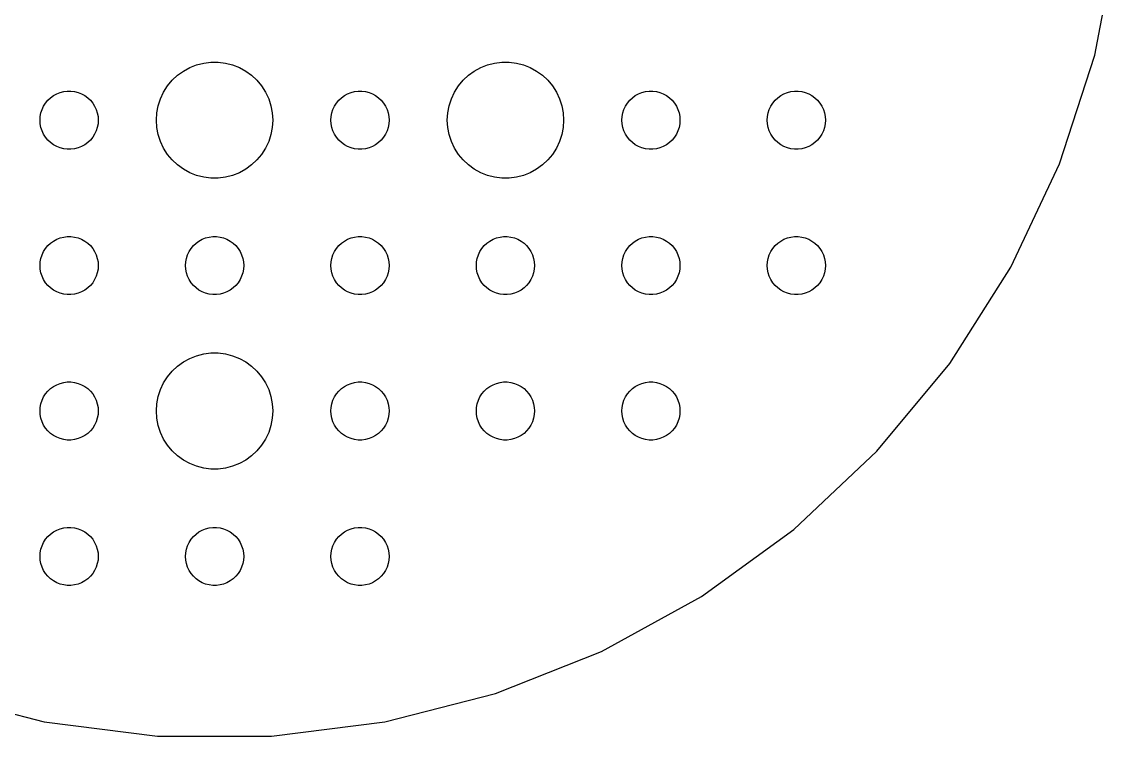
# Model space of a CAD drawing. Header units: metres. Extents: x -47 to 47, y 63 to 266.
# Drawn here: x -9.9 to 46.5, y 63.2 to 100.1 of the extents above; entities that cross this region are included whole.
import ezdxf

# ---------------------------------------------------------------- set-up
doc = ezdxf.new("R2010")
doc.units = ezdxf.units.M

msp = doc.modelspace()

# ---------------------------------------------------------------- linework, layer by layer
for p, q in [((45.3877, 98.3464), (46.4904, 104.127)), ((43.5692, 92.7497), (45.3877, 98.3464)), ((-1.60747, 97.533), (-1.27733, 97.7145)), ((-1.27733, 97.7145), (-0.92705, 97.8532)), ((-0.92705, 97.8532), (-0.56213, 97.9469)), ((-0.56213, 97.9469), (-0.18837, 97.9941)), ((-0.18837, 97.9941), (0.18837, 97.9941)), ((0.18837, 97.9941), (0.56213, 97.9469)), ((0.56213, 97.9469), (0.92705, 97.8532)), ((0.92705, 97.8532), (1.27733, 97.7145)), ((1.27733, 97.7145), (1.60747, 97.533)), ((13.3925, 97.533), (13.7227, 97.7145)), ((13.7227, 97.7145), (14.0729, 97.8532)), ((14.0729, 97.8532), (14.4379, 97.9469)), ((14.4379, 97.9469), (14.8116, 97.9941)), ((14.8116, 97.9941), (15.1884, 97.9941)), ((15.1884, 97.9941), (15.5621, 97.9469)), ((15.5621, 97.9469), (15.927, 97.8532)), ((15.927, 97.8532), (16.2773, 97.7145)), ((16.2773, 97.7145), (16.6075, 97.533)), ((-2.1869, 97.0536), (-1.91226, 97.3116)), ((-1.91226, 97.3116), (-1.60747, 97.533)), ((1.60747, 97.533), (1.91226, 97.3116)), ((1.91226, 97.3116), (2.1869, 97.0536)), ((12.8131, 97.0536), (13.0877, 97.3116)), ((13.0877, 97.3116), (13.3925, 97.533)), ((16.6075, 97.533), (16.9123, 97.3116)), ((16.9123, 97.3116), (17.1869, 97.0536)), ((-7.78107, 96.4734), (-7.59418, 96.4971)), ((-7.59418, 96.4971), (-7.40581, 96.4971)), ((-7.40581, 96.4971), (-7.21892, 96.4734)), ((-2.62891, 96.4453), (-2.42705, 96.7634)), ((-2.42705, 96.7634), (-2.1869, 97.0536)), ((2.1869, 97.0536), (2.42705, 96.7634)), ((2.42705, 96.7634), (2.62891, 96.4453)), ((7.21892, 96.4734), (7.40581, 96.4971)), ((7.40581, 96.4971), (7.59418, 96.4971)), ((7.59418, 96.4971), (7.78107, 96.4734)), ((12.3711, 96.4453), (12.5729, 96.7634)), ((12.5729, 96.7634), (12.8131, 97.0536)), ((17.1869, 97.0536), (17.427, 96.7634)), ((17.427, 96.7634), (17.6289, 96.4453)), ((22.2189, 96.4734), (22.4058, 96.4971)), ((22.4058, 96.4971), (22.5942, 96.4971)), ((22.5942, 96.4971), (22.7811, 96.4734)), ((29.7189, 96.4734), (29.9058, 96.4971)), ((29.9058, 96.4971), (30.0942, 96.4971)), ((30.0942, 96.4971), (30.2811, 96.4734)), ((-8.71352, 95.8817), (-8.59344, 96.0268)), ((-8.59344, 96.0268), (-8.45613, 96.1558)), ((-8.45613, 96.1558), (-8.30373, 96.2665)), ((-8.30373, 96.2665), (-8.13866, 96.3573)), ((-8.13866, 96.3573), (-7.96352, 96.4266)), ((-7.96352, 96.4266), (-7.78107, 96.4734)), ((-7.21892, 96.4734), (-7.03647, 96.4266)), ((-7.03647, 96.4266), (-6.86133, 96.3573)), ((-6.86133, 96.3573), (-6.69626, 96.2665)), ((-6.69626, 96.2665), (-6.54385, 96.1558)), ((-6.54385, 96.1558), (-6.40654, 96.0268)), ((-6.40654, 96.0268), (-6.28647, 95.8817)), ((-2.90575, 95.7461), (-2.78932, 96.1044)), ((-2.78932, 96.1044), (-2.62891, 96.4453)), ((2.62891, 96.4453), (2.78932, 96.1044)), ((2.78932, 96.1044), (2.90575, 95.7461)), ((6.28647, 95.8817), (6.40654, 96.0268)), ((6.40654, 96.0268), (6.54385, 96.1558)), ((6.54385, 96.1558), (6.69626, 96.2665)), ((6.69626, 96.2665), (6.86133, 96.3573)), ((6.86133, 96.3573), (7.03647, 96.4266)), ((7.03647, 96.4266), (7.21892, 96.4734)), ((7.78107, 96.4734), (7.96352, 96.4266)), ((7.96352, 96.4266), (8.13866, 96.3573)), ((8.13866, 96.3573), (8.30373, 96.2665)), ((8.30373, 96.2665), (8.45613, 96.1558)), ((8.45613, 96.1558), (8.59344, 96.0268)), ((8.59344, 96.0268), (8.71352, 95.8817)), ((12.0942, 95.7461), (12.2107, 96.1044)), ((12.2107, 96.1044), (12.3711, 96.4453)), ((17.6289, 96.4453), (17.7893, 96.1044)), ((17.7893, 96.1044), (17.9057, 95.7461)), ((21.2865, 95.8817), (21.4065, 96.0268)), ((21.4065, 96.0268), (21.5439, 96.1558)), ((21.5439, 96.1558), (21.6963, 96.2665)), ((21.6963, 96.2665), (21.8613, 96.3573)), ((21.8613, 96.3573), (22.0365, 96.4266)), ((22.0365, 96.4266), (22.2189, 96.4734)), ((22.7811, 96.4734), (22.9635, 96.4266)), ((22.9635, 96.4266), (23.1387, 96.3573)), ((23.1387, 96.3573), (23.3037, 96.2665)), ((23.3037, 96.2665), (23.4561, 96.1558)), ((23.4561, 96.1558), (23.5934, 96.0268)), ((23.5934, 96.0268), (23.7135, 95.8817)), ((28.7865, 95.8817), (28.9065, 96.0268)), ((28.9065, 96.0268), (29.0439, 96.1558)), ((29.0439, 96.1558), (29.1963, 96.2665)), ((29.1963, 96.2665), (29.3613, 96.3573)), ((29.3613, 96.3573), (29.5365, 96.4266)), ((29.5365, 96.4266), (29.7189, 96.4734)), ((30.2811, 96.4734), (30.4635, 96.4266)), ((30.4635, 96.4266), (30.6387, 96.3573)), ((30.6387, 96.3573), (30.8037, 96.2665)), ((30.8037, 96.2665), (30.9561, 96.1558)), ((30.9561, 96.1558), (31.0934, 96.0268)), ((31.0934, 96.0268), (31.2135, 95.8817)), ((-8.98816, 95.188), (-8.95287, 95.373)), ((-8.95287, 95.373), (-8.89465, 95.5522)), ((-8.89465, 95.5522), (-8.81445, 95.7226)), ((-8.81445, 95.7226), (-8.71352, 95.8817)), ((-6.28647, 95.8817), (-6.18553, 95.7226)), ((-6.18553, 95.7226), (-6.10533, 95.5522)), ((-6.10533, 95.5522), (-6.04712, 95.373)), ((-6.04712, 95.373), (-6.01183, 95.188)), ((-3, 95), (-2.97633, 95.376)), ((-2.97633, 95.376), (-2.90575, 95.7461)), ((2.90575, 95.7461), (2.97633, 95.376)), ((2.97633, 95.376), (3, 95)), ((6.01183, 95.188), (6.04712, 95.373)), ((6.04712, 95.373), (6.10533, 95.5522)), ((6.10533, 95.5522), (6.18553, 95.7226)), ((6.18553, 95.7226), (6.28647, 95.8817)), ((8.71352, 95.8817), (8.81445, 95.7226)), ((8.81445, 95.7226), (8.89465, 95.5522)), ((8.89465, 95.5522), (8.95287, 95.373)), ((8.95287, 95.373), (8.98816, 95.188)), ((12, 95), (12.0237, 95.376)), ((12.0237, 95.376), (12.0942, 95.7461)), ((17.9057, 95.7461), (17.9763, 95.376)), ((17.9763, 95.376), (18, 95)), ((21.0118, 95.188), (21.0471, 95.373)), ((21.0471, 95.373), (21.1053, 95.5522)), ((21.1053, 95.5522), (21.1855, 95.7226)), ((21.1855, 95.7226), (21.2865, 95.8817)), ((23.7135, 95.8817), (23.8145, 95.7226)), ((23.8145, 95.7226), (23.8947, 95.5522)), ((23.8947, 95.5522), (23.9529, 95.373)), ((23.9529, 95.373), (23.9882, 95.188)), ((28.5118, 95.188), (28.5471, 95.373)), ((28.5471, 95.373), (28.6053, 95.5522)), ((28.6053, 95.5522), (28.6855, 95.7226)), ((28.6855, 95.7226), (28.7865, 95.8817)), ((31.2135, 95.8817), (31.3145, 95.7226)), ((31.3145, 95.7226), (31.3947, 95.5522)), ((31.3947, 95.5522), (31.4529, 95.373)), ((31.4529, 95.373), (31.4882, 95.188)), ((-9, 95), (-8.98816, 95.188)), ((-8.98816, 94.812), (-9, 95)), ((-8.95287, 94.627), (-8.98816, 94.812)), ((-6.01183, 94.812), (-6.04712, 94.627)), ((-6.01183, 95.188), (-6, 95)), ((-6, 95), (-6.01183, 94.812)), ((-2.97633, 94.624), (-3, 95)), ((3, 95), (2.97633, 94.624)), ((6, 95), (6.01183, 95.188)), ((6.01183, 94.812), (6, 95)), ((6.04712, 94.627), (6.01183, 94.812)), ((8.98816, 94.812), (8.95287, 94.627)), ((8.98816, 95.188), (9, 95)), ((9, 95), (8.98816, 94.812)), ((12.0237, 94.624), (12, 95)), ((18, 95), (17.9763, 94.624)), ((21, 95), (21.0118, 95.188)), ((21.0118, 94.812), (21, 95)), ((21.0471, 94.627), (21.0118, 94.812)), ((23.9882, 94.812), (23.9529, 94.627)), ((23.9882, 95.188), (24, 95)), ((24, 95), (23.9882, 94.812)), ((28.5, 95), (28.5118, 95.188)), ((28.5118, 94.812), (28.5, 95)), ((28.5471, 94.627), (28.5118, 94.812)), ((31.4882, 94.812), (31.4529, 94.627)), ((31.4882, 95.188), (31.5, 95)), ((31.5, 95), (31.4882, 94.812)), ((-8.89465, 94.4478), (-8.95287, 94.627)), ((-8.81445, 94.2774), (-8.89465, 94.4478)), ((-8.71352, 94.1183), (-8.81445, 94.2774)), ((-6.18553, 94.2774), (-6.28647, 94.1183)), ((-6.10533, 94.4478), (-6.18553, 94.2774)), ((-6.04712, 94.627), (-6.10533, 94.4478)), ((-2.90575, 94.2539), (-2.97633, 94.624)), ((-2.78932, 93.8956), (-2.90575, 94.2539)), ((2.90575, 94.2539), (2.78932, 93.8956)), ((2.97633, 94.624), (2.90575, 94.2539)), ((6.10533, 94.4478), (6.04712, 94.627)), ((6.18553, 94.2774), (6.10533, 94.4478)), ((6.28647, 94.1183), (6.18553, 94.2774)), ((8.81445, 94.2774), (8.71352, 94.1183)), ((8.89465, 94.4478), (8.81445, 94.2774)), ((8.95287, 94.627), (8.89465, 94.4478)), ((12.0942, 94.2539), (12.0237, 94.624)), ((12.2107, 93.8956), (12.0942, 94.2539)), ((17.9057, 94.2539), (17.7893, 93.8956)), ((17.9763, 94.624), (17.9057, 94.2539)), ((21.1053, 94.4478), (21.0471, 94.627)), ((21.1855, 94.2774), (21.1053, 94.4478)), ((21.2865, 94.1183), (21.1855, 94.2774)), ((23.8145, 94.2774), (23.7135, 94.1183)), ((23.8947, 94.4478), (23.8145, 94.2774)), ((23.9529, 94.627), (23.8947, 94.4478)), ((28.6053, 94.4478), (28.5471, 94.627)), ((28.6855, 94.2774), (28.6053, 94.4478)), ((28.7865, 94.1183), (28.6855, 94.2774)), ((31.3145, 94.2774), (31.2135, 94.1183)), ((31.3947, 94.4478), (31.3145, 94.2774)), ((31.4529, 94.627), (31.3947, 94.4478)), ((-8.59344, 93.9732), (-8.71352, 94.1183)), ((-8.45613, 93.8442), (-8.59344, 93.9732)), ((-8.30373, 93.7335), (-8.45613, 93.8442)), ((-8.13866, 93.6428), (-8.30373, 93.7335)), ((-6.69626, 93.7335), (-6.86133, 93.6428)), ((-6.54385, 93.8442), (-6.69626, 93.7335)), ((-6.40654, 93.9732), (-6.54385, 93.8442)), ((-6.28647, 94.1183), (-6.40654, 93.9732)), ((-2.62891, 93.5547), (-2.78932, 93.8956)), ((2.78932, 93.8956), (2.62891, 93.5547)), ((6.40654, 93.9732), (6.28647, 94.1183)), ((6.54385, 93.8442), (6.40654, 93.9732)), ((6.69626, 93.7335), (6.54385, 93.8442)), ((6.86133, 93.6428), (6.69626, 93.7335)), ((8.30373, 93.7335), (8.13866, 93.6428)), ((8.45613, 93.8442), (8.30373, 93.7335)), ((8.59344, 93.9732), (8.45613, 93.8442)), ((8.71352, 94.1183), (8.59344, 93.9732)), ((12.3711, 93.5547), (12.2107, 93.8956)), ((17.7893, 93.8956), (17.6289, 93.5547)), ((21.4065, 93.9732), (21.2865, 94.1183)), ((21.5439, 93.8442), (21.4065, 93.9732)), ((21.6963, 93.7335), (21.5439, 93.8442)), ((21.8613, 93.6428), (21.6963, 93.7335)), ((23.3037, 93.7335), (23.1387, 93.6428)), ((23.4561, 93.8442), (23.3037, 93.7335)), ((23.5934, 93.9732), (23.4561, 93.8442)), ((23.7135, 94.1183), (23.5934, 93.9732)), ((28.9065, 93.9732), (28.7865, 94.1183)), ((29.0439, 93.8442), (28.9065, 93.9732)), ((29.1963, 93.7335), (29.0439, 93.8442)), ((29.3613, 93.6428), (29.1963, 93.7335)), ((30.8037, 93.7335), (30.6387, 93.6428)), ((30.9561, 93.8442), (30.8037, 93.7335)), ((31.0934, 93.9732), (30.9561, 93.8442)), ((31.2135, 94.1183), (31.0934, 93.9732)), ((-7.96352, 93.5734), (-8.13866, 93.6428)), ((-7.78107, 93.5266), (-7.96352, 93.5734)), ((-7.59418, 93.503), (-7.78107, 93.5266)), ((-7.40581, 93.503), (-7.59418, 93.503)), ((-7.21892, 93.5266), (-7.40581, 93.503)), ((-7.03647, 93.5734), (-7.21892, 93.5266)), ((-6.86133, 93.6428), (-7.03647, 93.5734)), ((-2.42705, 93.2366), (-2.62891, 93.5547)), ((-2.1869, 92.9464), (-2.42705, 93.2366)), ((2.42705, 93.2366), (2.1869, 92.9464)), ((2.62891, 93.5547), (2.42705, 93.2366)), ((7.03647, 93.5734), (6.86133, 93.6428)), ((7.21892, 93.5266), (7.03647, 93.5734)), ((7.40581, 93.503), (7.21892, 93.5266)), ((7.59418, 93.503), (7.40581, 93.503)), ((7.78107, 93.5266), (7.59418, 93.503)), ((7.96352, 93.5734), (7.78107, 93.5266)), ((8.13866, 93.6428), (7.96352, 93.5734)), ((12.5729, 93.2366), (12.3711, 93.5547)), ((12.8131, 92.9464), (12.5729, 93.2366)), ((17.427, 93.2366), (17.1869, 92.9464)), ((17.6289, 93.5547), (17.427, 93.2366)), ((22.0365, 93.5734), (21.8613, 93.6428)), ((22.2189, 93.5266), (22.0365, 93.5734)), ((22.4058, 93.503), (22.2189, 93.5266)), ((22.5942, 93.503), (22.4058, 93.503)), ((22.7811, 93.5266), (22.5942, 93.503)), ((22.9635, 93.5734), (22.7811, 93.5266)), ((23.1387, 93.6428), (22.9635, 93.5734)), ((29.5365, 93.5734), (29.3613, 93.6428)), ((29.7189, 93.5266), (29.5365, 93.5734)), ((29.9058, 93.503), (29.7189, 93.5266)), ((30.0942, 93.503), (29.9058, 93.503)), ((30.2811, 93.5266), (30.0942, 93.503)), ((30.4635, 93.5734), (30.2811, 93.5266)), ((30.6387, 93.6428), (30.4635, 93.5734)), ((-1.91226, 92.6885), (-2.1869, 92.9464)), ((-1.60747, 92.467), (-1.91226, 92.6885)), ((1.91226, 92.6885), (1.60747, 92.467)), ((2.1869, 92.9464), (1.91226, 92.6885)), ((13.0877, 92.6885), (12.8131, 92.9464)), ((13.3925, 92.467), (13.0877, 92.6885)), ((16.9123, 92.6885), (16.6075, 92.467)), ((17.1869, 92.9464), (16.9123, 92.6885)), ((41.0636, 87.4251), (43.5692, 92.7497)), ((-1.27733, 92.2855), (-1.60747, 92.467)), ((-0.92705, 92.1468), (-1.27733, 92.2855)), ((-0.56213, 92.0531), (-0.92705, 92.1468)), ((-0.18837, 92.0059), (-0.56213, 92.0531)), ((0.18837, 92.0059), (-0.18837, 92.0059)), ((0.56213, 92.0531), (0.18837, 92.0059)), ((0.92705, 92.1468), (0.56213, 92.0531)), ((1.27733, 92.2855), (0.92705, 92.1468)), ((1.60747, 92.467), (1.27733, 92.2855)), ((13.7227, 92.2855), (13.3925, 92.467)), ((14.0729, 92.1468), (13.7227, 92.2855)), ((14.4379, 92.0531), (14.0729, 92.1468)), ((14.8116, 92.0059), (14.4379, 92.0531)), ((15.1884, 92.0059), (14.8116, 92.0059)), ((15.5621, 92.0531), (15.1884, 92.0059)), ((15.927, 92.1468), (15.5621, 92.0531)), ((16.2773, 92.2855), (15.927, 92.1468)), ((16.6075, 92.467), (16.2773, 92.2855)), ((-8.59344, 88.5268), (-8.45613, 88.6558)), ((-8.45613, 88.6558), (-8.30373, 88.7665)), ((-8.30373, 88.7665), (-8.13866, 88.8573)), ((-8.13866, 88.8573), (-7.96352, 88.9266)), ((-7.96352, 88.9266), (-7.78107, 88.9734)), ((-7.78107, 88.9734), (-7.59418, 88.997)), ((-7.59418, 88.997), (-7.40581, 88.997)), ((-7.40581, 88.997), (-7.21892, 88.9734)), ((-7.21892, 88.9734), (-7.03647, 88.9266)), ((-7.03647, 88.9266), (-6.86133, 88.8573)), ((-6.86133, 88.8573), (-6.69626, 88.7665)), ((-6.69626, 88.7665), (-6.54385, 88.6558)), ((-6.54385, 88.6558), (-6.40654, 88.5268)), ((-1.09344, 88.5268), (-0.95613, 88.6558)), ((-0.95613, 88.6558), (-0.80373, 88.7665)), ((-0.80373, 88.7665), (-0.63866, 88.8573)), ((-0.63866, 88.8573), (-0.46352, 88.9266)), ((-0.46352, 88.9266), (-0.28107, 88.9734)), ((-0.28107, 88.9734), (-0.09418, 88.997)), ((-0.09418, 88.997), (0.09418, 88.997)), ((0.09418, 88.997), (0.28107, 88.9734)), ((0.28107, 88.9734), (0.46352, 88.9266)), ((0.46352, 88.9266), (0.63866, 88.8573)), ((0.63866, 88.8573), (0.80373, 88.7665)), ((0.80373, 88.7665), (0.95613, 88.6558)), ((0.95613, 88.6558), (1.09344, 88.5268)), ((6.40654, 88.5268), (6.54385, 88.6558)), ((6.54385, 88.6558), (6.69626, 88.7665)), ((6.69626, 88.7665), (6.86133, 88.8573)), ((6.86133, 88.8573), (7.03647, 88.9266)), ((7.03647, 88.9266), (7.21892, 88.9734)), ((7.21892, 88.9734), (7.40581, 88.997)), ((7.40581, 88.997), (7.59418, 88.997)), ((7.59418, 88.997), (7.78107, 88.9734)), ((7.78107, 88.9734), (7.96352, 88.9266)), ((7.96352, 88.9266), (8.13866, 88.8573)), ((8.13866, 88.8573), (8.30373, 88.7665)), ((8.30373, 88.7665), (8.45613, 88.6558)), ((8.45613, 88.6558), (8.59344, 88.5268)), ((13.9065, 88.5268), (14.0439, 88.6558)), ((14.0439, 88.6558), (14.1963, 88.7665)), ((14.1963, 88.7665), (14.3613, 88.8573)), ((14.3613, 88.8573), (14.5365, 88.9266)), ((14.5365, 88.9266), (14.7189, 88.9734)), ((14.7189, 88.9734), (14.9058, 88.997)), ((14.9058, 88.997), (15.0942, 88.997)), ((15.0942, 88.997), (15.2811, 88.9734)), ((15.2811, 88.9734), (15.4635, 88.9266)), ((15.4635, 88.9266), (15.6387, 88.8573)), ((15.6387, 88.8573), (15.8037, 88.7665)), ((15.8037, 88.7665), (15.9561, 88.6558)), ((15.9561, 88.6558), (16.0934, 88.5268)), ((21.4065, 88.5268), (21.5439, 88.6558)), ((21.5439, 88.6558), (21.6963, 88.7665)), ((21.6963, 88.7665), (21.8613, 88.8573)), ((21.8613, 88.8573), (22.0365, 88.9266)), ((22.0365, 88.9266), (22.2189, 88.9734)), ((22.2189, 88.9734), (22.4058, 88.997)), ((22.4058, 88.997), (22.5942, 88.997)), ((22.5942, 88.997), (22.7811, 88.9734)), ((22.7811, 88.9734), (22.9635, 88.9266)), ((22.9635, 88.9266), (23.1387, 88.8573)), ((23.1387, 88.8573), (23.3037, 88.7665)), ((23.3037, 88.7665), (23.4561, 88.6558)), ((23.4561, 88.6558), (23.5934, 88.5268)), ((28.9065, 88.5268), (29.0439, 88.6558)), ((29.0439, 88.6558), (29.1963, 88.7665)), ((29.1963, 88.7665), (29.3613, 88.8573)), ((29.3613, 88.8573), (29.5365, 88.9266)), ((29.5365, 88.9266), (29.7189, 88.9734)), ((29.7189, 88.9734), (29.9058, 88.997)), ((29.9058, 88.997), (30.0942, 88.997)), ((30.0942, 88.997), (30.2811, 88.9734)), ((30.2811, 88.9734), (30.4635, 88.9266)), ((30.4635, 88.9266), (30.6387, 88.8573)), ((30.6387, 88.8573), (30.8037, 88.7665)), ((30.8037, 88.7665), (30.9561, 88.6558)), ((30.9561, 88.6558), (31.0934, 88.5268)), ((-8.95287, 87.873), (-8.89465, 88.0522)), ((-8.89465, 88.0522), (-8.81445, 88.2226)), ((-8.81445, 88.2226), (-8.71352, 88.3817)), ((-8.71352, 88.3817), (-8.59344, 88.5268)), ((-6.40654, 88.5268), (-6.28647, 88.3817)), ((-6.28647, 88.3817), (-6.18553, 88.2226)), ((-6.18553, 88.2226), (-6.10533, 88.0522)), ((-6.10533, 88.0522), (-6.04712, 87.873)), ((-1.45287, 87.873), (-1.39465, 88.0522)), ((-1.39465, 88.0522), (-1.31445, 88.2226)), ((-1.31445, 88.2226), (-1.21352, 88.3817)), ((-1.21352, 88.3817), (-1.09344, 88.5268)), ((1.09344, 88.5268), (1.21352, 88.3817)), ((1.21352, 88.3817), (1.31445, 88.2226)), ((1.31445, 88.2226), (1.39465, 88.0522)), ((1.39465, 88.0522), (1.45287, 87.873)), ((6.04712, 87.873), (6.10533, 88.0522)), ((6.10533, 88.0522), (6.18553, 88.2226)), ((6.18553, 88.2226), (6.28647, 88.3817)), ((6.28647, 88.3817), (6.40654, 88.5268)), ((8.59344, 88.5268), (8.71352, 88.3817)), ((8.71352, 88.3817), (8.81445, 88.2226)), ((8.81445, 88.2226), (8.89465, 88.0522)), ((8.89465, 88.0522), (8.95287, 87.873)), ((13.5471, 87.873), (13.6053, 88.0522)), ((13.6053, 88.0522), (13.6855, 88.2226)), ((13.6855, 88.2226), (13.7865, 88.3817)), ((13.7865, 88.3817), (13.9065, 88.5268)), ((16.0934, 88.5268), (16.2135, 88.3817)), ((16.2135, 88.3817), (16.3145, 88.2226)), ((16.3145, 88.2226), (16.3947, 88.0522)), ((16.3947, 88.0522), (16.4529, 87.873)), ((21.0471, 87.873), (21.1053, 88.0522)), ((21.1053, 88.0522), (21.1855, 88.2226)), ((21.1855, 88.2226), (21.2865, 88.3817)), ((21.2865, 88.3817), (21.4065, 88.5268)), ((23.5934, 88.5268), (23.7135, 88.3817)), ((23.7135, 88.3817), (23.8145, 88.2226)), ((23.8145, 88.2226), (23.8947, 88.0522)), ((23.8947, 88.0522), (23.9529, 87.873)), ((28.5471, 87.873), (28.6053, 88.0522)), ((28.6053, 88.0522), (28.6855, 88.2226)), ((28.6855, 88.2226), (28.7865, 88.3817)), ((28.7865, 88.3817), (28.9065, 88.5268)), ((31.0934, 88.5268), (31.2135, 88.3817)), ((31.2135, 88.3817), (31.3145, 88.2226)), ((31.3145, 88.2226), (31.3947, 88.0522)), ((31.3947, 88.0522), (31.4529, 87.873)), ((-9, 87.5), (-8.98816, 87.688)), ((-8.98816, 87.312), (-9, 87.5)), ((-8.98816, 87.688), (-8.95287, 87.873)), ((-6.04712, 87.873), (-6.01183, 87.688)), ((-6.01183, 87.688), (-6, 87.5)), ((-6, 87.5), (-6.01183, 87.312)), ((-1.5, 87.5), (-1.48816, 87.688)), ((-1.48816, 87.312), (-1.5, 87.5)), ((-1.48816, 87.688), (-1.45287, 87.873)), ((1.45287, 87.873), (1.48816, 87.688)), ((1.48816, 87.688), (1.5, 87.5)), ((1.5, 87.5), (1.48816, 87.312)), ((6, 87.5), (6.01183, 87.688)), ((6.01183, 87.312), (6, 87.5)), ((6.01183, 87.688), (6.04712, 87.873)), ((8.95287, 87.873), (8.98816, 87.688)), ((8.98816, 87.688), (9, 87.5)), ((9, 87.5), (8.98816, 87.312)), ((13.5, 87.5), (13.5118, 87.688)), ((13.5118, 87.312), (13.5, 87.5)), ((13.5118, 87.688), (13.5471, 87.873)), ((16.4529, 87.873), (16.4882, 87.688)), ((16.4882, 87.688), (16.5, 87.5)), ((16.5, 87.5), (16.4882, 87.312)), ((21, 87.5), (21.0118, 87.688)), ((21.0118, 87.312), (21, 87.5)), ((21.0118, 87.688), (21.0471, 87.873)), ((23.9529, 87.873), (23.9882, 87.688)), ((23.9882, 87.688), (24, 87.5)), ((24, 87.5), (23.9882, 87.312)), ((28.5, 87.5), (28.5118, 87.688)), ((28.5118, 87.312), (28.5, 87.5)), ((28.5118, 87.688), (28.5471, 87.873)), ((31.4529, 87.873), (31.4882, 87.688)), ((31.4882, 87.688), (31.5, 87.5)), ((31.5, 87.5), (31.4882, 87.312)), ((-8.95287, 87.127), (-8.98816, 87.312)), ((-8.89465, 86.9478), (-8.95287, 87.127)), ((-8.81445, 86.7774), (-8.89465, 86.9478)), ((-6.10533, 86.9478), (-6.18553, 86.7774)), ((-6.04712, 87.127), (-6.10533, 86.9478)), ((-6.01183, 87.312), (-6.04712, 87.127)), ((-1.45287, 87.127), (-1.48816, 87.312)), ((-1.39465, 86.9478), (-1.45287, 87.127)), ((-1.31445, 86.7774), (-1.39465, 86.9478)), ((1.39465, 86.9478), (1.31445, 86.7774)), ((1.45287, 87.127), (1.39465, 86.9478)), ((1.48816, 87.312), (1.45287, 87.127)), ((6.04712, 87.127), (6.01183, 87.312)), ((6.10533, 86.9478), (6.04712, 87.127)), ((6.18553, 86.7774), (6.10533, 86.9478)), ((8.89465, 86.9478), (8.81445, 86.7774)), ((8.95287, 87.127), (8.89465, 86.9478)), ((8.98816, 87.312), (8.95287, 87.127)), ((13.5471, 87.127), (13.5118, 87.312)), ((13.6053, 86.9478), (13.5471, 87.127)), ((13.6855, 86.7774), (13.6053, 86.9478)), ((16.3947, 86.9478), (16.3145, 86.7774)), ((16.4529, 87.127), (16.3947, 86.9478)), ((16.4882, 87.312), (16.4529, 87.127)), ((21.0471, 87.127), (21.0118, 87.312)), ((21.1053, 86.9478), (21.0471, 87.127)), ((21.1855, 86.7774), (21.1053, 86.9478)), ((23.8947, 86.9478), (23.8145, 86.7774)), ((23.9529, 87.127), (23.8947, 86.9478)), ((23.9882, 87.312), (23.9529, 87.127)), ((28.5471, 87.127), (28.5118, 87.312)), ((28.6053, 86.9478), (28.5471, 87.127)), ((28.6855, 86.7774), (28.6053, 86.9478)), ((31.3947, 86.9478), (31.3145, 86.7774)), ((31.4529, 87.127), (31.3947, 86.9478)), ((31.4882, 87.312), (31.4529, 87.127)), ((37.9104, 82.4565), (41.0636, 87.4251)), ((-8.71352, 86.6183), (-8.81445, 86.7774)), ((-8.59344, 86.4732), (-8.71352, 86.6183)), ((-8.45613, 86.3442), (-8.59344, 86.4732)), ((-8.30373, 86.2335), (-8.45613, 86.3442)), ((-6.54385, 86.3442), (-6.69626, 86.2335)), ((-6.40654, 86.4732), (-6.54385, 86.3442)), ((-6.28647, 86.6183), (-6.40654, 86.4732)), ((-6.18553, 86.7774), (-6.28647, 86.6183)), ((-1.21352, 86.6183), (-1.31445, 86.7774)), ((-1.09344, 86.4732), (-1.21352, 86.6183)), ((-0.95613, 86.3442), (-1.09344, 86.4732)), ((-0.80373, 86.2335), (-0.95613, 86.3442)), ((0.95613, 86.3442), (0.80373, 86.2335)), ((1.09344, 86.4732), (0.95613, 86.3442)), ((1.21352, 86.6183), (1.09344, 86.4732)), ((1.31445, 86.7774), (1.21352, 86.6183)), ((6.28647, 86.6183), (6.18553, 86.7774)), ((6.40654, 86.4732), (6.28647, 86.6183)), ((6.54385, 86.3442), (6.40654, 86.4732)), ((6.69626, 86.2335), (6.54385, 86.3442)), ((8.45613, 86.3442), (8.30373, 86.2335)), ((8.59344, 86.4732), (8.45613, 86.3442)), ((8.71352, 86.6183), (8.59344, 86.4732)), ((8.81445, 86.7774), (8.71352, 86.6183)), ((13.7865, 86.6183), (13.6855, 86.7774)), ((13.9065, 86.4732), (13.7865, 86.6183)), ((14.0439, 86.3442), (13.9065, 86.4732)), ((14.1963, 86.2335), (14.0439, 86.3442)), ((15.9561, 86.3442), (15.8037, 86.2335)), ((16.0934, 86.4732), (15.9561, 86.3442)), ((16.2135, 86.6183), (16.0934, 86.4732)), ((16.3145, 86.7774), (16.2135, 86.6183)), ((21.2865, 86.6183), (21.1855, 86.7774)), ((21.4065, 86.4732), (21.2865, 86.6183)), ((21.5439, 86.3442), (21.4065, 86.4732)), ((21.6963, 86.2335), (21.5439, 86.3442)), ((23.4561, 86.3442), (23.3037, 86.2335)), ((23.5934, 86.4732), (23.4561, 86.3442)), ((23.7135, 86.6183), (23.5934, 86.4732)), ((23.8145, 86.7774), (23.7135, 86.6183)), ((28.7865, 86.6183), (28.6855, 86.7774)), ((28.9065, 86.4732), (28.7865, 86.6183)), ((29.0439, 86.3442), (28.9065, 86.4732)), ((29.1963, 86.2335), (29.0439, 86.3442)), ((30.9561, 86.3442), (30.8037, 86.2335)), ((31.0934, 86.4732), (30.9561, 86.3442)), ((31.2135, 86.6183), (31.0934, 86.4732)), ((31.3145, 86.7774), (31.2135, 86.6183)), ((-8.13866, 86.1428), (-8.30373, 86.2335)), ((-7.96352, 86.0734), (-8.13866, 86.1428)), ((-7.78107, 86.0266), (-7.96352, 86.0734)), ((-7.59418, 86.003), (-7.78107, 86.0266)), ((-7.40581, 86.003), (-7.59418, 86.003)), ((-7.21892, 86.0266), (-7.40581, 86.003)), ((-7.03647, 86.0734), (-7.21892, 86.0266)), ((-6.86133, 86.1428), (-7.03647, 86.0734)), ((-6.69626, 86.2335), (-6.86133, 86.1428)), ((-0.63866, 86.1428), (-0.80373, 86.2335)), ((-0.46352, 86.0734), (-0.63866, 86.1428)), ((-0.28107, 86.0266), (-0.46352, 86.0734)), ((-0.09418, 86.003), (-0.28107, 86.0266)), ((0.09418, 86.003), (-0.09418, 86.003)), ((0.28107, 86.0266), (0.09418, 86.003)), ((0.46352, 86.0734), (0.28107, 86.0266)), ((0.63866, 86.1428), (0.46352, 86.0734)), ((0.80373, 86.2335), (0.63866, 86.1428)), ((6.86133, 86.1428), (6.69626, 86.2335)), ((7.03647, 86.0734), (6.86133, 86.1428)), ((7.21892, 86.0266), (7.03647, 86.0734)), ((7.40581, 86.003), (7.21892, 86.0266)), ((7.59418, 86.003), (7.40581, 86.003)), ((7.78107, 86.0266), (7.59418, 86.003)), ((7.96352, 86.0734), (7.78107, 86.0266)), ((8.13866, 86.1428), (7.96352, 86.0734)), ((8.30373, 86.2335), (8.13866, 86.1428)), ((14.3613, 86.1428), (14.1963, 86.2335)), ((14.5365, 86.0734), (14.3613, 86.1428)), ((14.7189, 86.0266), (14.5365, 86.0734)), ((14.9058, 86.003), (14.7189, 86.0266)), ((15.0942, 86.003), (14.9058, 86.003)), ((15.2811, 86.0266), (15.0942, 86.003)), ((15.4635, 86.0734), (15.2811, 86.0266)), ((15.6387, 86.1428), (15.4635, 86.0734)), ((15.8037, 86.2335), (15.6387, 86.1428)), ((21.8613, 86.1428), (21.6963, 86.2335)), ((22.0365, 86.0734), (21.8613, 86.1428)), ((22.2189, 86.0266), (22.0365, 86.0734)), ((22.4058, 86.003), (22.2189, 86.0266)), ((22.5942, 86.003), (22.4058, 86.003)), ((22.7811, 86.0266), (22.5942, 86.003)), ((22.9635, 86.0734), (22.7811, 86.0266)), ((23.1387, 86.1428), (22.9635, 86.0734)), ((23.3037, 86.2335), (23.1387, 86.1428)), ((29.3613, 86.1428), (29.1963, 86.2335)), ((29.5365, 86.0734), (29.3613, 86.1428)), ((29.7189, 86.0266), (29.5365, 86.0734)), ((29.9058, 86.003), (29.7189, 86.0266)), ((30.0942, 86.003), (29.9058, 86.003)), ((30.2811, 86.0266), (30.0942, 86.003)), ((30.4635, 86.0734), (30.2811, 86.0266)), ((30.6387, 86.1428), (30.4635, 86.0734)), ((30.8037, 86.2335), (30.6387, 86.1428)), ((-0.56213, 82.9469), (-0.18837, 82.9941)), ((-0.18837, 82.9941), (0.18837, 82.9941)), ((0.18837, 82.9941), (0.56213, 82.9469)), ((-1.91226, 82.3116), (-1.60747, 82.533)), ((-1.60747, 82.533), (-1.27733, 82.7145)), ((-1.27733, 82.7145), (-0.92705, 82.8532)), ((-0.92705, 82.8532), (-0.56213, 82.9469)), ((0.56213, 82.9469), (0.92705, 82.8532)), ((0.92705, 82.8532), (1.27733, 82.7145)), ((1.27733, 82.7145), (1.60747, 82.533)), ((1.60747, 82.533), (1.91226, 82.3116)), ((34.1594, 77.9222), (37.9104, 82.4565)), ((-2.42705, 81.7634), (-2.1869, 82.0536)), ((-2.1869, 82.0536), (-1.91226, 82.3116)), ((1.91226, 82.3116), (2.1869, 82.0536)), ((2.1869, 82.0536), (2.42705, 81.7634)), ((-8.45613, 81.1558), (-8.30373, 81.2665)), ((-8.30373, 81.2665), (-8.13866, 81.3573)), ((-8.13866, 81.3573), (-7.96352, 81.4266)), ((-7.96352, 81.4266), (-7.78107, 81.4734)), ((-7.78107, 81.4734), (-7.59418, 81.497)), ((-7.59418, 81.497), (-7.40581, 81.497)), ((-7.40581, 81.497), (-7.21892, 81.4734)), ((-7.21892, 81.4734), (-7.03647, 81.4266)), ((-7.03647, 81.4266), (-6.86133, 81.3573)), ((-6.86133, 81.3573), (-6.69626, 81.2665)), ((-6.69626, 81.2665), (-6.54385, 81.1558)), ((-2.78932, 81.1044), (-2.62891, 81.4453)), ((-2.62891, 81.4453), (-2.42705, 81.7634)), ((2.42705, 81.7634), (2.62891, 81.4453)), ((2.62891, 81.4453), (2.78932, 81.1044)), ((6.54385, 81.1558), (6.69626, 81.2665)), ((6.69626, 81.2665), (6.86133, 81.3573)), ((6.86133, 81.3573), (7.03647, 81.4266)), ((7.03647, 81.4266), (7.21892, 81.4734)), ((7.21892, 81.4734), (7.40581, 81.497)), ((7.40581, 81.497), (7.59418, 81.497)), ((7.59418, 81.497), (7.78107, 81.4734)), ((7.78107, 81.4734), (7.96352, 81.4266)), ((7.96352, 81.4266), (8.13866, 81.3573)), ((8.13866, 81.3573), (8.30373, 81.2665)), ((8.30373, 81.2665), (8.45613, 81.1558)), ((14.0439, 81.1558), (14.1963, 81.2665)), ((14.1963, 81.2665), (14.3613, 81.3573)), ((14.3613, 81.3573), (14.5365, 81.4266)), ((14.5365, 81.4266), (14.7189, 81.4734)), ((14.7189, 81.4734), (14.9058, 81.497)), ((14.9058, 81.497), (15.0942, 81.497)), ((15.0942, 81.497), (15.2811, 81.4734)), ((15.2811, 81.4734), (15.4635, 81.4266)), ((15.4635, 81.4266), (15.6387, 81.3573)), ((15.6387, 81.3573), (15.8037, 81.2665)), ((15.8037, 81.2665), (15.9561, 81.1558)), ((21.5439, 81.1558), (21.6963, 81.2665)), ((21.6963, 81.2665), (21.8613, 81.3573)), ((21.8613, 81.3573), (22.0365, 81.4266)), ((22.0365, 81.4266), (22.2189, 81.4734)), ((22.2189, 81.4734), (22.4058, 81.497)), ((22.4058, 81.497), (22.5942, 81.497)), ((22.5942, 81.497), (22.7811, 81.4734)), ((22.7811, 81.4734), (22.9635, 81.4266)), ((22.9635, 81.4266), (23.1387, 81.3573)), ((23.1387, 81.3573), (23.3037, 81.2665)), ((23.3037, 81.2665), (23.4561, 81.1558)), ((-8.89465, 80.5522), (-8.81445, 80.7226)), ((-8.81445, 80.7226), (-8.71352, 80.8817)), ((-8.71352, 80.8817), (-8.59344, 81.0268)), ((-8.59344, 81.0268), (-8.45613, 81.1558)), ((-6.54385, 81.1558), (-6.40654, 81.0268)), ((-6.40654, 81.0268), (-6.28647, 80.8817)), ((-6.28647, 80.8817), (-6.18553, 80.7226)), ((-6.18553, 80.7226), (-6.10533, 80.5522)), ((-2.97633, 80.376), (-2.90575, 80.7461)), ((-2.90575, 80.7461), (-2.78932, 81.1044)), ((2.78932, 81.1044), (2.90575, 80.7461)), ((2.90575, 80.7461), (2.97633, 80.376)), ((6.10533, 80.5522), (6.18553, 80.7226)), ((6.18553, 80.7226), (6.28647, 80.8817)), ((6.28647, 80.8817), (6.40654, 81.0268)), ((6.40654, 81.0268), (6.54385, 81.1558)), ((8.45613, 81.1558), (8.59344, 81.0268)), ((8.59344, 81.0268), (8.71352, 80.8817)), ((8.71352, 80.8817), (8.81445, 80.7226)), ((8.81445, 80.7226), (8.89465, 80.5522)), ((13.6053, 80.5522), (13.6855, 80.7226)), ((13.6855, 80.7226), (13.7865, 80.8817)), ((13.7865, 80.8817), (13.9065, 81.0268)), ((13.9065, 81.0268), (14.0439, 81.1558)), ((15.9561, 81.1558), (16.0934, 81.0268)), ((16.0934, 81.0268), (16.2135, 80.8817)), ((16.2135, 80.8817), (16.3145, 80.7226)), ((16.3145, 80.7226), (16.3947, 80.5522)), ((21.1053, 80.5522), (21.1855, 80.7226)), ((21.1855, 80.7226), (21.2865, 80.8817)), ((21.2865, 80.8817), (21.4065, 81.0268)), ((21.4065, 81.0268), (21.5439, 81.1558)), ((23.4561, 81.1558), (23.5934, 81.0268)), ((23.5934, 81.0268), (23.7135, 80.8817)), ((23.7135, 80.8817), (23.8145, 80.7226)), ((23.8145, 80.7226), (23.8947, 80.5522)), ((-9, 80), (-8.98816, 80.188)), ((-8.98816, 80.188), (-8.95287, 80.373)), ((-8.95287, 80.373), (-8.89465, 80.5522)), ((-6.10533, 80.5522), (-6.04712, 80.373)), ((-6.04712, 80.373), (-6.01183, 80.188)), ((-6.01183, 80.188), (-6, 80)), ((-3, 80), (-2.97633, 80.376)), ((2.97633, 80.376), (3, 80)), ((6, 80), (6.01183, 80.188)), ((6.01183, 80.188), (6.04712, 80.373)), ((6.04712, 80.373), (6.10533, 80.5522)), ((8.89465, 80.5522), (8.95287, 80.373)), ((8.95287, 80.373), (8.98816, 80.188)), ((8.98816, 80.188), (9, 80)), ((13.5, 80), (13.5118, 80.188)), ((13.5118, 80.188), (13.5471, 80.373)), ((13.5471, 80.373), (13.6053, 80.5522)), ((16.3947, 80.5522), (16.4529, 80.373)), ((16.4529, 80.373), (16.4882, 80.188)), ((16.4882, 80.188), (16.5, 80)), ((21, 80), (21.0118, 80.188)), ((21.0118, 80.188), (21.0471, 80.373)), ((21.0471, 80.373), (21.1053, 80.5522)), ((23.8947, 80.5522), (23.9529, 80.373)), ((23.9529, 80.373), (23.9882, 80.188)), ((23.9882, 80.188), (24, 80)), ((-8.98816, 79.812), (-9, 80)), ((-8.95287, 79.627), (-8.98816, 79.812)), ((-8.89465, 79.4478), (-8.95287, 79.627)), ((-6.04712, 79.627), (-6.10533, 79.4478)), ((-6.01183, 79.812), (-6.04712, 79.627)), ((-6, 80), (-6.01183, 79.812)), ((-2.97633, 79.624), (-3, 80)), ((-2.90575, 79.2539), (-2.97633, 79.624)), ((2.97633, 79.624), (2.90575, 79.2539)), ((3, 80), (2.97633, 79.624)), ((6.01183, 79.812), (6, 80)), ((6.04712, 79.627), (6.01183, 79.812)), ((6.10533, 79.4478), (6.04712, 79.627)), ((8.95287, 79.627), (8.89465, 79.4478)), ((8.98816, 79.812), (8.95287, 79.627)), ((9, 80), (8.98816, 79.812)), ((13.5118, 79.812), (13.5, 80)), ((13.5471, 79.627), (13.5118, 79.812)), ((13.6053, 79.4478), (13.5471, 79.627)), ((16.4529, 79.627), (16.3947, 79.4478)), ((16.4882, 79.812), (16.4529, 79.627)), ((16.5, 80), (16.4882, 79.812)), ((21.0118, 79.812), (21, 80)), ((21.0471, 79.627), (21.0118, 79.812)), ((21.1053, 79.4478), (21.0471, 79.627)), ((23.9529, 79.627), (23.8947, 79.4478)), ((23.9882, 79.812), (23.9529, 79.627)), ((24, 80), (23.9882, 79.812)), ((-8.81445, 79.2774), (-8.89465, 79.4478)), ((-8.71352, 79.1183), (-8.81445, 79.2774)), ((-8.59344, 78.9732), (-8.71352, 79.1183)), ((-6.28647, 79.1183), (-6.40654, 78.9732)), ((-6.18553, 79.2774), (-6.28647, 79.1183)), ((-6.10533, 79.4478), (-6.18553, 79.2774)), ((-2.78932, 78.8956), (-2.90575, 79.2539)), ((2.90575, 79.2539), (2.78932, 78.8956)), ((6.18553, 79.2774), (6.10533, 79.4478)), ((6.28647, 79.1183), (6.18553, 79.2774)), ((6.40654, 78.9732), (6.28647, 79.1183)), ((8.71352, 79.1183), (8.59344, 78.9732)), ((8.81445, 79.2774), (8.71352, 79.1183)), ((8.89465, 79.4478), (8.81445, 79.2774)), ((13.6855, 79.2774), (13.6053, 79.4478)), ((13.7865, 79.1183), (13.6855, 79.2774)), ((13.9065, 78.9732), (13.7865, 79.1183)), ((16.2135, 79.1183), (16.0934, 78.9732)), ((16.3145, 79.2774), (16.2135, 79.1183)), ((16.3947, 79.4478), (16.3145, 79.2774)), ((21.1855, 79.2774), (21.1053, 79.4478)), ((21.2865, 79.1183), (21.1855, 79.2774)), ((21.4065, 78.9732), (21.2865, 79.1183)), ((23.7135, 79.1183), (23.5934, 78.9732)), ((23.8145, 79.2774), (23.7135, 79.1183)), ((23.8947, 79.4478), (23.8145, 79.2774)), ((-8.45613, 78.8442), (-8.59344, 78.9732)), ((-8.30373, 78.7335), (-8.45613, 78.8442)), ((-8.13866, 78.6428), (-8.30373, 78.7335)), ((-7.96352, 78.5734), (-8.13866, 78.6428)), ((-7.78107, 78.5266), (-7.96352, 78.5734)), ((-7.59418, 78.503), (-7.78107, 78.5266)), ((-7.40581, 78.503), (-7.59418, 78.503)), ((-7.21892, 78.5266), (-7.40581, 78.503)), ((-7.03647, 78.5734), (-7.21892, 78.5266)), ((-6.86133, 78.6428), (-7.03647, 78.5734)), ((-6.69626, 78.7335), (-6.86133, 78.6428)), ((-6.54385, 78.8442), (-6.69626, 78.7335)), ((-6.40654, 78.9732), (-6.54385, 78.8442)), ((-2.62891, 78.5547), (-2.78932, 78.8956)), ((-2.42705, 78.2366), (-2.62891, 78.5547)), ((2.62891, 78.5547), (2.42705, 78.2366)), ((2.78932, 78.8956), (2.62891, 78.5547)), ((6.54385, 78.8442), (6.40654, 78.9732)), ((6.69626, 78.7335), (6.54385, 78.8442)), ((6.86133, 78.6428), (6.69626, 78.7335)), ((7.03647, 78.5734), (6.86133, 78.6428)), ((7.21892, 78.5266), (7.03647, 78.5734)), ((7.40581, 78.503), (7.21892, 78.5266)), ((7.59418, 78.503), (7.40581, 78.503)), ((7.78107, 78.5266), (7.59418, 78.503)), ((7.96352, 78.5734), (7.78107, 78.5266)), ((8.13866, 78.6428), (7.96352, 78.5734)), ((8.30373, 78.7335), (8.13866, 78.6428)), ((8.45613, 78.8442), (8.30373, 78.7335)), ((8.59344, 78.9732), (8.45613, 78.8442)), ((14.0439, 78.8442), (13.9065, 78.9732)), ((14.1963, 78.7335), (14.0439, 78.8442)), ((14.3613, 78.6428), (14.1963, 78.7335)), ((14.5365, 78.5734), (14.3613, 78.6428)), ((14.7189, 78.5266), (14.5365, 78.5734)), ((14.9058, 78.503), (14.7189, 78.5266)), ((15.0942, 78.503), (14.9058, 78.503)), ((15.2811, 78.5266), (15.0942, 78.503)), ((15.4635, 78.5734), (15.2811, 78.5266)), ((15.6387, 78.6428), (15.4635, 78.5734)), ((15.8037, 78.7335), (15.6387, 78.6428)), ((15.9561, 78.8442), (15.8037, 78.7335)), ((16.0934, 78.9732), (15.9561, 78.8442)), ((21.5439, 78.8442), (21.4065, 78.9732)), ((21.6963, 78.7335), (21.5439, 78.8442)), ((21.8613, 78.6428), (21.6963, 78.7335)), ((22.0365, 78.5734), (21.8613, 78.6428)), ((22.2189, 78.5266), (22.0365, 78.5734)), ((22.4058, 78.503), (22.2189, 78.5266)), ((22.5942, 78.503), (22.4058, 78.503)), ((22.7811, 78.5266), (22.5942, 78.503)), ((22.9635, 78.5734), (22.7811, 78.5266)), ((23.1387, 78.6428), (22.9635, 78.5734)), ((23.3037, 78.7335), (23.1387, 78.6428)), ((23.4561, 78.8442), (23.3037, 78.7335)), ((23.5934, 78.9732), (23.4561, 78.8442)), ((-2.1869, 77.9464), (-2.42705, 78.2366)), ((-1.91226, 77.6885), (-2.1869, 77.9464)), ((2.1869, 77.9464), (1.91226, 77.6885)), ((2.42705, 78.2366), (2.1869, 77.9464)), ((29.8696, 73.8939), (34.1594, 77.9222)), ((-1.60747, 77.467), (-1.91226, 77.6885)), ((-1.27733, 77.2855), (-1.60747, 77.467)), ((1.60747, 77.467), (1.27733, 77.2855)), ((1.91226, 77.6885), (1.60747, 77.467)), ((-0.92705, 77.1468), (-1.27733, 77.2855)), ((-0.56213, 77.0531), (-0.92705, 77.1468)), ((-0.18837, 77.0059), (-0.56213, 77.0531)), ((0.18837, 77.0059), (-0.18837, 77.0059)), ((0.56213, 77.0531), (0.18837, 77.0059)), ((0.92705, 77.1468), (0.56213, 77.0531)), ((1.27733, 77.2855), (0.92705, 77.1468)), ((-8.13866, 73.8572), (-7.96352, 73.9266)), ((-7.96352, 73.9266), (-7.78107, 73.9734)), ((-7.78107, 73.9734), (-7.59418, 73.997)), ((-7.59418, 73.997), (-7.40581, 73.997)), ((-7.40581, 73.997), (-7.21892, 73.9734)), ((-7.21892, 73.9734), (-7.03647, 73.9266)), ((-7.03647, 73.9266), (-6.86133, 73.8572)), ((-0.63866, 73.8572), (-0.46352, 73.9266)), ((-0.46352, 73.9266), (-0.28107, 73.9734)), ((-0.28107, 73.9734), (-0.09418, 73.997)), ((-0.09418, 73.997), (0.09418, 73.997)), ((0.09418, 73.997), (0.28107, 73.9734)), ((0.28107, 73.9734), (0.46352, 73.9266)), ((0.46352, 73.9266), (0.63866, 73.8572)), ((6.86133, 73.8572), (7.03647, 73.9266)), ((7.03647, 73.9266), (7.21892, 73.9734)), ((7.21892, 73.9734), (7.40581, 73.997)), ((7.40581, 73.997), (7.59418, 73.997)), ((7.59418, 73.997), (7.78107, 73.9734)), ((7.78107, 73.9734), (7.96352, 73.9266)), ((7.96352, 73.9266), (8.13866, 73.8572)), ((-8.81445, 73.2226), (-8.71352, 73.3817)), ((-8.71352, 73.3817), (-8.59344, 73.5268)), ((-8.59344, 73.5268), (-8.45613, 73.6558)), ((-8.45613, 73.6558), (-8.30373, 73.7665)), ((-8.30373, 73.7665), (-8.13866, 73.8572)), ((-6.86133, 73.8572), (-6.69626, 73.7665)), ((-6.69626, 73.7665), (-6.54385, 73.6558)), ((-6.54385, 73.6558), (-6.40654, 73.5268)), ((-6.40654, 73.5268), (-6.28647, 73.3817)), ((-6.28647, 73.3817), (-6.18553, 73.2226)), ((-1.31445, 73.2226), (-1.21352, 73.3817)), ((-1.21352, 73.3817), (-1.09344, 73.5268)), ((-1.09344, 73.5268), (-0.95613, 73.6558)), ((-0.95613, 73.6558), (-0.80373, 73.7665)), ((-0.80373, 73.7665), (-0.63866, 73.8572)), ((0.63866, 73.8572), (0.80373, 73.7665)), ((0.80373, 73.7665), (0.95613, 73.6558)), ((0.95613, 73.6558), (1.09344, 73.5268)), ((1.09344, 73.5268), (1.21352, 73.3817)), ((1.21352, 73.3817), (1.31445, 73.2226)), ((6.18553, 73.2226), (6.28647, 73.3817)), ((6.28647, 73.3817), (6.40654, 73.5268)), ((6.40654, 73.5268), (6.54385, 73.6558)), ((6.54385, 73.6558), (6.69626, 73.7665)), ((6.69626, 73.7665), (6.86133, 73.8572)), ((8.13866, 73.8572), (8.30373, 73.7665)), ((8.30373, 73.7665), (8.45613, 73.6558)), ((8.45613, 73.6558), (8.59344, 73.5268)), ((8.59344, 73.5268), (8.71352, 73.3817)), ((8.71352, 73.3817), (8.81445, 73.2226)), ((25.1088, 70.4349), (29.8696, 73.8939)), ((-8.98816, 72.688), (-8.95287, 72.873)), ((-8.95287, 72.873), (-8.89465, 73.0522)), ((-8.89465, 73.0522), (-8.81445, 73.2226)), ((-6.18553, 73.2226), (-6.10533, 73.0522)), ((-6.10533, 73.0522), (-6.04712, 72.873)), ((-6.04712, 72.873), (-6.01183, 72.688)), ((-1.48816, 72.688), (-1.45287, 72.873)), ((-1.45287, 72.873), (-1.39465, 73.0522)), ((-1.39465, 73.0522), (-1.31445, 73.2226)), ((1.31445, 73.2226), (1.39465, 73.0522)), ((1.39465, 73.0522), (1.45287, 72.873)), ((1.45287, 72.873), (1.48816, 72.688)), ((6.01183, 72.688), (6.04712, 72.873)), ((6.04712, 72.873), (6.10533, 73.0522)), ((6.10533, 73.0522), (6.18553, 73.2226)), ((8.81445, 73.2226), (8.89465, 73.0522)), ((8.89465, 73.0522), (8.95287, 72.873)), ((8.95287, 72.873), (8.98816, 72.688)), ((-9, 72.5), (-8.98816, 72.688)), ((-8.98816, 72.312), (-9, 72.5)), ((-8.95287, 72.127), (-8.98816, 72.312)), ((-6.01183, 72.312), (-6.04712, 72.127)), ((-6.01183, 72.688), (-6, 72.5)), ((-6, 72.5), (-6.01183, 72.312)), ((-1.5, 72.5), (-1.48816, 72.688)), ((-1.48816, 72.312), (-1.5, 72.5)), ((-1.45287, 72.127), (-1.48816, 72.312)), ((1.48816, 72.312), (1.45287, 72.127)), ((1.48816, 72.688), (1.5, 72.5)), ((1.5, 72.5), (1.48816, 72.312)), ((6, 72.5), (6.01183, 72.688)), ((6.01183, 72.312), (6, 72.5)), ((6.04712, 72.127), (6.01183, 72.312)), ((8.98816, 72.312), (8.95287, 72.127)), ((8.98816, 72.688), (9, 72.5)), ((9, 72.5), (8.98816, 72.312)), ((-8.89465, 71.9478), (-8.95287, 72.127)), ((-8.81445, 71.7774), (-8.89465, 71.9478)), ((-8.71352, 71.6183), (-8.81445, 71.7774)), ((-6.18553, 71.7774), (-6.28647, 71.6183)), ((-6.10533, 71.9478), (-6.18553, 71.7774)), ((-6.04712, 72.127), (-6.10533, 71.9478)), ((-1.39465, 71.9478), (-1.45287, 72.127)), ((-1.31445, 71.7774), (-1.39465, 71.9478)), ((-1.21352, 71.6183), (-1.31445, 71.7774)), ((1.31445, 71.7774), (1.21352, 71.6183)), ((1.39465, 71.9478), (1.31445, 71.7774)), ((1.45287, 72.127), (1.39465, 71.9478)), ((6.10533, 71.9478), (6.04712, 72.127)), ((6.18553, 71.7774), (6.10533, 71.9478)), ((6.28647, 71.6183), (6.18553, 71.7774)), ((8.81445, 71.7774), (8.71352, 71.6183)), ((8.89465, 71.9478), (8.81445, 71.7774)), ((8.95287, 72.127), (8.89465, 71.9478)), ((-8.59344, 71.4732), (-8.71352, 71.6183)), ((-8.45613, 71.3442), (-8.59344, 71.4732)), ((-8.30373, 71.2335), (-8.45613, 71.3442)), ((-8.13866, 71.1428), (-8.30373, 71.2335)), ((-7.96352, 71.0734), (-8.13866, 71.1428)), ((-6.86133, 71.1428), (-7.03647, 71.0734)), ((-6.69626, 71.2335), (-6.86133, 71.1428)), ((-6.54385, 71.3442), (-6.69626, 71.2335)), ((-6.40654, 71.4732), (-6.54385, 71.3442)), ((-6.28647, 71.6183), (-6.40654, 71.4732)), ((-1.09344, 71.4732), (-1.21352, 71.6183)), ((-0.95613, 71.3442), (-1.09344, 71.4732)), ((-0.80373, 71.2335), (-0.95613, 71.3442)), ((-0.63866, 71.1428), (-0.80373, 71.2335)), ((-0.46352, 71.0734), (-0.63866, 71.1428)), ((0.63866, 71.1428), (0.46352, 71.0734)), ((0.80373, 71.2335), (0.63866, 71.1428)), ((0.95613, 71.3442), (0.80373, 71.2335)), ((1.09344, 71.4732), (0.95613, 71.3442)), ((1.21352, 71.6183), (1.09344, 71.4732)), ((6.40654, 71.4732), (6.28647, 71.6183)), ((6.54385, 71.3442), (6.40654, 71.4732)), ((6.69626, 71.2335), (6.54385, 71.3442)), ((6.86133, 71.1428), (6.69626, 71.2335)), ((7.03647, 71.0734), (6.86133, 71.1428)), ((8.13866, 71.1428), (7.96352, 71.0734)), ((8.30373, 71.2335), (8.13866, 71.1428)), ((8.45613, 71.3442), (8.30373, 71.2335)), ((8.59344, 71.4732), (8.45613, 71.3442)), ((8.71352, 71.6183), (8.59344, 71.4732)), ((-7.78107, 71.0266), (-7.96352, 71.0734)), ((-7.59418, 71.003), (-7.78107, 71.0266)), ((-7.40581, 71.003), (-7.59418, 71.003)), ((-7.21892, 71.0266), (-7.40581, 71.003)), ((-7.03647, 71.0734), (-7.21892, 71.0266)), ((-0.28107, 71.0266), (-0.46352, 71.0734)), ((-0.09418, 71.003), (-0.28107, 71.0266)), ((0.09418, 71.003), (-0.09418, 71.003)), ((0.28107, 71.0266), (0.09418, 71.003)), ((0.46352, 71.0734), (0.28107, 71.0266)), ((7.21892, 71.0266), (7.03647, 71.0734)), ((7.40581, 71.003), (7.21892, 71.0266)), ((7.59418, 71.003), (7.40581, 71.003)), ((7.78107, 71.0266), (7.59418, 71.003)), ((7.96352, 71.0734), (7.78107, 71.0266)), ((19.952, 67.5999), (25.1088, 70.4349)), ((14.4805, 65.4336), (19.952, 67.5999)), ((-14.4805, 65.4336), (-8.78065, 63.9702)), ((8.78065, 63.9702), (14.4805, 65.4336)), ((-8.78065, 63.9702), (-2.94235, 63.2326)), ((2.94235, 63.2326), (8.78065, 63.9702)), ((-2.94235, 63.2326), (2.94235, 63.2326))]:
    msp.add_line(p, q)

doc.saveas('drawing.dxf')
